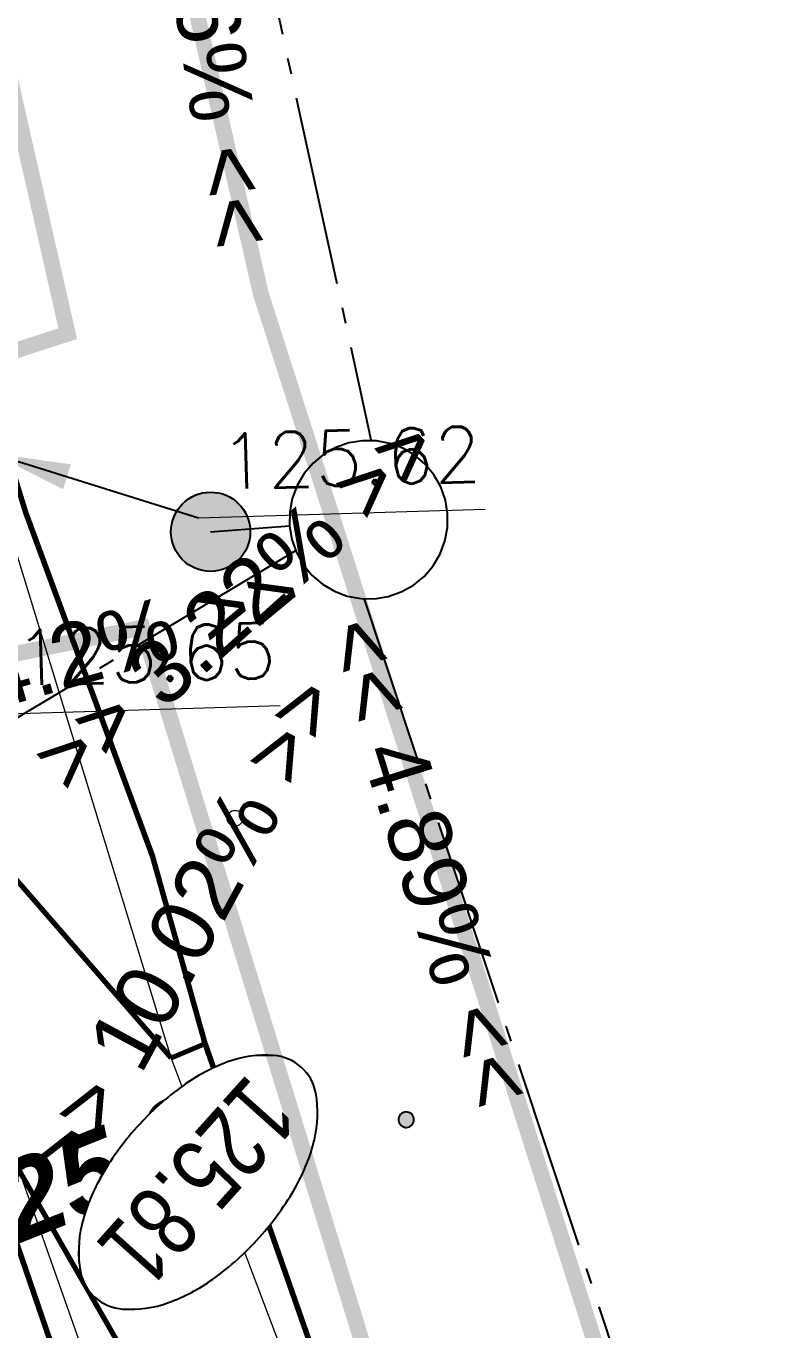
# Model space of a CAD drawing. Header units: metres. Extents: x -2858 to 512, y -1995 to 1252.
# Drawn here: x -1169.79 to -1165.12, y -936.58 to -928.36 of the extents above; entities that cross this region are included whole.
import ezdxf
from ezdxf.enums import TextEntityAlignment as Align
from ezdxf.lldxf.tags import DXFTag

# ---------------------------------------------------------------- set-up
doc = ezdxf.new("R2010")
doc.units = ezdxf.units.M
doc.header["$PDMODE"] = 33
doc.header["$PDSIZE"] = 0.1
doc.linetypes.add('ECL-1', pattern=[1.51, 1.2, -0.155, 0, -0.155])
for name, color, linetype in [('&G_05_VU_02', 7, 'Continuous'), ('04-NIV-COT', 1, 'Continuous'), ('05.2-EP-TXT', 5, 'Continuous'), ('10-ECL-LUM', 32, 'Continuous'), ('10-ECL-TPC63x1', 32, 'ECL-1')]:
    doc.layers.add(name, color=color, linetype=linetype)
for name, color, linetype, lineweight, true_color in [('03-HCH-15x30-10cm', 7, 'Continuous', 0, 0xf696fd), ('Surface Projet - Textes - Altitudes', 7, 'Continuous', 0, 0x333399), ('Surface PROJET VOIRIE - Cotations - Cotation Points', 7, 'Continuous', 0, 0xc02000), ('Surface PROJET VOIRIE - Entrées en terre talus', 5, 'Continuous', 0, 0x0000ff), ("Surface PROJET VOIRIE - Réseaux d'écoulement", 7, 'Ligne écoulement', 70, 0x33cccc), ('Surface PROJET VOIRIE - Surfaces projet', 7, 'Continuous', 0, 0x333399), ('Surface PROJET VOIRIE - Textes - Altitudes', 7, 'Continuous', 0, 0x333399), ('Surface PROJET VOIRIE - Textes - Pente des côtés', 7, 'Continuous', 0, 0x333399), ('TERRAIN APRES TERR BAT - Points', 7, 'Continuous', 0, 0x808000)]:
    doc.layers.add(name, color=color, linetype=linetype, lineweight=lineweight, true_color=true_color)
doc.layers.add('04-NIV-MSQ', color=255, linetype='Continuous', lineweight=0)
doc.styles.add('Altitude Surfaces projet', font='arialbi.ttf', dxfattribs={"height": 0.5})
doc.styles.add('ARIAL', font='arial.ttf')
doc.styles.add('Cotation', font='romans.shx')
doc.styles.add('CoteHor.3', font='arial.ttf', dxfattribs={"height": 0.0017})
doc.styles.add('Mensura_Standard', font='arial.ttf', dxfattribs={"height": 1})
doc.styles.add('Pente Surfaces projet', font='arial.ttf', dxfattribs={"height": 0.4})
doc.styles.get("Standard").update_dxf_attribs({"font": 'arial.ttf'})
tags = doc.linetypes.add('Ligne écoulement', pattern='A,5,[">",Mensura_Standard,S=2,R=0,X=0,Y=-1],0', length=5).pattern_tags.tags
tags[13:14] = [DXFTag(74, 4), DXFTag(75, 0), DXFTag(340, '0'), DXFTag(46, 0.0), DXFTag(50, 0.0), DXFTag(44, 0.0), DXFTag(45, 0.0)]
doc.dimstyles.get("Standard").update_dxf_attribs({"dimtxt": 0.18, "dimasz": 0.18, "dimexe": 0.18, "dimexo": 0.0625, "dimgap": 0.09, "dimtad": 0, "dimtih": 1, "dimtoh": 1, "dimdec": 4, "dimzin": 0, "dimdsep": 46, "dimtxsty": 'Standard', "dimcen": 0.09, "dimadec": 0, "dimazin": 0, "dimtfac": 1, "dimtdec": 4, "dimtofl": 0, "dimtmove": 0, "dimatfit": 3, "dimfxl": 1, "dimtolj": 1, "dimtzin": 0, "dimarcsym": 0})

# ---------------------------------------------------------------- blocks, each defined once
blk = doc.blocks.new('ECL-LUM1')
at = {"true_color": 0xf8991e}
h = blk.add_hatch(color=30, dxfattribs=at)
h.dxf.hatch_style = 1
edge = h.paths.add_edge_path()
edge.add_arc((0, 0), 0.125, 0, 360)
at = {"color": 30, "true_color": 0xf8991e}
blk.add_circle((0, 0), 0.125, dxfattribs=at)
at = {"color": 30, "lineweight": 0, "true_color": 0xf8991e}
blk.add_wipeout([(0, 0.75), (-0.0434, 0.7462), (-0.0855, 0.7349), (-0.125, 0.7165), (-0.1607, 0.6915), (-0.1915, 0.6607), (-0.2165, 0.625), (-0.2349, 0.5855), (-0.2462, 0.5434), (-0.25, 0.5), (-0.2462, 0.4566), (-0.2349, 0.4145), (-0.2165, 0.375), (-0.1915, 0.3393), (-0.1607, 0.3085), (-0.125, 0.2835), (-0.0855, 0.2651), (-0.0434, 0.2538), (0, 0.25), (0.0434, 0.2538), (0.0855, 0.2651), (0.125, 0.2835), (0.1607, 0.3085), (0.1915, 0.3393), (0.2165, 0.375), (0.2349, 0.4145), (0.2462, 0.4566), (0.25, 0.5), (0.2462, 0.5434), (0.2349, 0.5855), (0.2165, 0.625), (0.1915, 0.6607), (0.1607, 0.6915), (0.125, 0.7165), (0.0855, 0.7349), (0.0434, 0.7462)], dxfattribs=at)
at = {"layer": '&G_05_VU_02'}
h = blk.add_hatch(dxfattribs=at)
h.set_pattern_fill('ANGLE', color=256)
h.set_pattern_definition([(0, (0, 0), (0, 6.985), [5.08, -1.905]), (90, (0, 0), (-6.985, 4e-16), [5.08, -1.905])])
h.paths.add_polyline_path([(0, 0.75), (-0.0434, 0.7462), (-0.0855, 0.7349), (-0.125, 0.7165), (-0.1607, 0.6915), (-0.1915, 0.6607), (-0.2165, 0.625), (-0.2349, 0.5855), (-0.2462, 0.5434), (-0.25, 0.5), (-0.2462, 0.4566), (-0.2349, 0.4145), (-0.2165, 0.375), (-0.1915, 0.3393), (-0.1607, 0.3085), (-0.125, 0.2835), (-0.0855, 0.2651), (-0.0434, 0.2538), (0, 0.25), (0.0434, 0.2538), (0.0855, 0.2651), (0.125, 0.2835), (0.1607, 0.3085), (0.1915, 0.3393), (0.2165, 0.375), (0.2349, 0.4145), (0.2462, 0.4566), (0.25, 0.5), (0.2462, 0.5434), (0.2349, 0.5855), (0.2165, 0.625), (0.1915, 0.6607), (0.1607, 0.6915), (0.125, 0.7165), (0.0855, 0.7349), (0.0434, 0.7462)])
at = {"color": 30, "true_color": 0xf8991e, "flags": 128}
blk.add_lwpolyline([(0, 0.75), (-0.0434, 0.7462), (-0.0855, 0.7349), (-0.125, 0.7165), (-0.1607, 0.6915), (-0.1915, 0.6607), (-0.2165, 0.625), (-0.2349, 0.5855), (-0.2462, 0.5434), (-0.25, 0.5), (-0.2462, 0.4566), (-0.2349, 0.4145), (-0.2165, 0.375), (-0.1915, 0.3393), (-0.1607, 0.3085), (-0.125, 0.2835), (-0.0855, 0.2651), (-0.0434, 0.2538), (0, 0.25), (0.0434, 0.2538), (0.0855, 0.2651), (0.125, 0.2835), (0.1607, 0.3085), (0.1915, 0.3393), (0.2165, 0.375), (0.2349, 0.4145), (0.2462, 0.4566), (0.25, 0.5), (0.2462, 0.5434), (0.2349, 0.5855), (0.2165, 0.625), (0.1915, 0.6607), (0.1607, 0.6915), (0.125, 0.7165), (0.0855, 0.7349), (0.0434, 0.7462)], close=True, dxfattribs=at)
blk.add_lwpolyline([(0, 0), (0, 0.25)], dxfattribs=at)
blk = doc.blocks.new('MENSURA_LEADER29', base_point=(-1126.6445, -953.2043))
at = {"layer": 'Surface PROJET VOIRIE - Cotations - Cotation Points'}
blk.add_line((-1126.6445, -953.2043), (-1124.8338, -953.2043), dxfattribs=at)
at = {"layer": 'Surface PROJET VOIRIE - Cotations - Cotation Points', "style": 'Cotation'}
blk.add_text('125.65', height=0.35, dxfattribs=at).set_placement((-1126.4987, -952.6793), align=Align.TOP_LEFT)
blk = doc.blocks.new('MENSURA_LEADER33', base_point=(-1125.3142, -952.0051))
at = {"layer": 'Surface PROJET VOIRIE - Cotations - Cotation Points'}
blk.add_line((-1125.3142, -952.0051), (-1123.5034, -952.0051), dxfattribs=at)
at = {"layer": 'Surface PROJET VOIRIE - Cotations - Cotation Points', "style": 'Cotation'}
blk.add_text('125.62', height=0.35, dxfattribs=at).set_placement((-1125.1684, -951.4801), align=Align.TOP_LEFT)
blk = doc.blocks.new('PENTE')
at = {"layer": 'Surface PROJET VOIRIE - Textes - Pente des côtés', "color": 24, "true_color": 0x993300, "style": 'Pente Surfaces projet'}
for s, rotation, p in [('<< 4.89% <<', 63.69845, (3052.458, -571.5685)), ('>> 4.2% >>', 152.34427, (3053.146, -574.0482)), ('<< 4.46% <<', 54.66929, (3049.7062, -576.4886))]:
    blk.add_text(s, height=0.4, rotation=rotation, dxfattribs=at).set_placement(p, align=Align.MIDDLE_CENTER)
at = {"layer": 'Surface PROJET VOIRIE - Textes - Pente des côtés', "color": 96, "true_color": 0x008000, "style": 'Pente Surfaces projet'}
for s, rotation, p in [('>> 10.02% >>', 197.95851, (3053.865, -572.3252)), ('>> 3.22% >>', 178.45294, (3052.2099, -573.5864))]:
    blk.add_text(s, height=0.4, rotation=rotation, dxfattribs=at).set_placement(p, align=Align.MIDDLE_CENTER)
blk = doc.blocks.new('ALTI')
at = {"layer": 'Surface PROJET VOIRIE - Textes - Altitudes', "color": 24, "true_color": 0x993300, "style": 'Altitude Surfaces projet'}
blk.add_text('125.81', height=0.5, rotation=153.58359, dxfattribs=at).set_placement((3585.8166, -863.1987), align=Align.MIDDLE_LEFT)
blk = doc.blocks.new('NIV-HG')
h = blk.add_hatch(color=256)
edge = h.paths.add_edge_path()
edge.add_arc((0.1, -0.1), 0.0187, 180, 360)
edge.add_arc((0.1, -0.1), 0.0187, 0, 180)
blk.add_lwpolyline([(0.0812, -0.1, 1), (0.1187, -0.1, 1)], format="xyb", close=True)
at = {"layer": '04-NIV-MSQ', "flags": 128}
blk.add_lwpolyline([(0.175, -0.375), (0.1811, -0.3387), (0.1985, -0.3063), (0.2379, -0.2654), (0.2848, -0.2336), (0.3404, -0.2087), (0.3988, -0.1915), (0.4739, -0.1791), (0.55, -0.175), (0.6261, -0.1791), (0.7012, -0.1915), (0.7596, -0.2087), (0.8152, -0.2336), (0.8621, -0.2654), (0.9015, -0.3063), (0.9189, -0.3387), (0.925, -0.375), (0.9189, -0.4113), (0.9015, -0.4437), (0.8621, -0.4846), (0.8152, -0.5164), (0.7596, -0.5413), (0.7012, -0.5585), (0.6261, -0.5709), (0.55, -0.575), (0.4739, -0.5709), (0.3988, -0.5585), (0.3404, -0.5413), (0.2848, -0.5164), (0.2379, -0.4846), (0.1985, -0.4437), (0.1811, -0.4113)], close=True, dxfattribs=at)
blk.add_wipeout([(0.175, -0.375), (0.1811, -0.3387), (0.1985, -0.3063), (0.2379, -0.2654), (0.2848, -0.2336), (0.3404, -0.2087), (0.3988, -0.1915), (0.4739, -0.1791), (0.55, -0.175), (0.6261, -0.1791), (0.7012, -0.1915), (0.7596, -0.2087), (0.8152, -0.2336), (0.8621, -0.2654), (0.9015, -0.3063), (0.9189, -0.3387), (0.925, -0.375), (0.9189, -0.4113), (0.9015, -0.4437), (0.8621, -0.4846), (0.8152, -0.5164), (0.7596, -0.5413), (0.7012, -0.5585), (0.6261, -0.5709), (0.55, -0.575), (0.4739, -0.5709), (0.3988, -0.5585), (0.3404, -0.5413), (0.2848, -0.5164), (0.2379, -0.4846), (0.1985, -0.4437), (0.1811, -0.4113)]).dxf.layer = '04-NIV-MSQ'
blk.add_lwpolyline([(0.175, -0.375, 0.166601), (0.1985, -0.4437, 0.105514), (0.2848, -0.5164, 0.068239), (0.3988, -0.5585, 0.054409), (0.55, -0.575, 0.054409), (0.7012, -0.5585, 0.068239), (0.8152, -0.5164, 0.105514), (0.9015, -0.4437, 0.166601), (0.925, -0.375, 0.166601), (0.9015, -0.3063, 0.105514), (0.8152, -0.2336, 0.068239), (0.7012, -0.1915, 0.054409), (0.55, -0.175, 0.054409), (0.3988, -0.1915, 0.068239), (0.2848, -0.2336, 0.105514), (0.1985, -0.3063, 0.166601)], format="xyb", close=True)
at = {"style": 'ARIAL', "width": 0.75}
blk.add_attdef('COTE', text='', height=0.175, dxfattribs=at).set_placement((0.55, -0.375), align=Align.MIDDLE_CENTER)
blk = doc.blocks.new('ASSAI')
at = {"layer": 'Surface PROJET VOIRIE - Entrées en terre talus', "flags": 128}
blk.add_lwpolyline([(1264.937, -316.0719), (1266.2047, -314.1969), (1266.6199, -313.667), (1266.7222, -313.4872), (1266.7732, -313.3978), (1266.8161, -313.3224), (1267.892, -311.5339), (1268.9727, -309.4937), (1269.6293, -308.4612), (1270.7078, -306.5053), (1271.001, -305.909), (1271.3422, -305.2235), (1271.3463, -305.2152), (1272.0287, -303.8442), (1272.0287, -303.8442), (1272.5414, -302.8142), (1272.9344, -302.0246), (1273.0344, -301.8236), (1276.8558, -295.5068)], dxfattribs=at)
at = {"layer": "Surface PROJET VOIRIE - Réseaux d'écoulement", "flags": 128}
for points in [[(1280.4433, -288.816), (1280.0953, -289.4332), (1279.4947, -290.3826), (1278.6505, -291.8398), (1277.9557, -293.2593), (1276.8558, -295.5068), (1273.1532, -301.6272), (1273.0344, -301.8236), (1272.9344, -302.0246), (1272.5414, -302.8142), (1272.0287, -303.8442), (1272.0287, -303.8442), (1271.3463, -305.2152), (1271.3422, -305.2235), (1271.001, -305.909), (1270.7078, -306.5053), (1269.6293, -308.4612), (1268.9727, -309.4937), (1267.892, -311.5339), (1266.8161, -313.3224)], [(1279.1138, -294.1626), (1277.9606, -296.3128), (1273.6852, -302.2418), (1272.7467, -303.5433), (1271.0066, -308.8103), (1271.1441, -308.8989)], [(1279.4823, -296.8078), (1278.3938, -296.3991), (1278.3938, -296.3991), (1278.3938, -296.3991), (1277.6935, -297.6828), (1277.361, -297.7025), (1275.8175, -300.4926), (1274.5444, -302.8185), (1271.1441, -308.8989), (1269.6619, -311.5619)], [(1269.8388, -308.5605), (1269.6293, -308.4612)], [(1269.8388, -308.5605), (1269.4464, -311.6842), (1269.6647, -311.5672), (1269.6619, -311.5619)]]:
    blk.add_lwpolyline(points, dxfattribs=at)
at = {"layer": 'Surface PROJET VOIRIE - Surfaces projet', "flags": 128}
for points in [[(1277.0692, -295.61), (1273.2745, -301.9457), (1269.8388, -308.5605), (1268.0058, -311.5989), (1265.0249, -316.1232), (1259.6423, -324.3357), (1256.2526, -329.3255), (1257.4022, -330.0041), (1260.8014, -324.9026), (1265.9577, -316.7984), (1268.5535, -313.4187), (1275.2743, -316.8943)], [(1279.0381, -314.6536), (1272.4744, -311.0508), (1271.6104, -312.778), (1269.7378, -311.7033), (1269.4464, -311.6842), (1271.0066, -308.8103), (1274.3457, -302.7181)]]:
    blk.add_lwpolyline(points, dxfattribs=at)
at = {"layer": 'TERRAIN APRES TERR BAT - Points'}
blk.add_point((1268.4455, -309.2689), dxfattribs=at)
at = {"layer": 'Surface PROJET VOIRIE - Cotations - Cotation Points', "rotation": 133.5650505867652}
for name, p in [('MENSURA_LEADER33', (1267.1874, -310.7051)), ('MENSURA_LEADER29', (1268.9732, -310.8426))]:
    blk.add_blockref(name, p, dxfattribs=at)
at = {"layer": 'Surface PROJET VOIRIE - Textes - Altitudes', "color": 105, "true_color": 0x339966, "style": 'CoteHor.3'}
for s, p in [('125.66', (1269.6296, -308.4609)), ('125.58', (1268.9731, -309.4934)), ('125.56', (1267.8924, -311.5336))]:
    blk.add_text(s, height=0.0017, rotation=133.56505, dxfattribs=at).set_placement(p, align=Align.TOP_LEFT)
at = {"layer": 'Surface PROJET VOIRIE - Textes - Altitudes', "color": 24, "true_color": 0x993300, "style": 'CoteHor.3'}
blk.add_text('125.81', height=0.0017, rotation=150.72567, dxfattribs=at).set_placement((1269.8478, -308.5656), align=Align.MIDDLE_LEFT)
at = {"layer": 'Surface PROJET VOIRIE - Cotations - Cotation Points', "linetype": 'Continuous', "lineweight": 0}
blk.add_leader([(1267.7545, -311.9507), (1267.1874, -310.7051)], dimstyle='Standard', override={"dimasz": 0.5}, dxfattribs=at)

msp = doc.modelspace()

# ---------------------------------------------------------------- linework, layer by layer
at = {"layer": '10-ECL-TPC63x1', "color": 9, "true_color": 0xd19cc7, "flags": 128}
for points in [[(-1156.1144, -906.4148), (-1172.5146, -910.9521), (-1170.0908, -919.6277), (-1167.5364, -931.3332), (-1176.2169, -936.5409)], [(-1167.6988, -931.8514), (-1163.5273, -944.4201), (-1158.4778, -959.9567), (-1161.5069, -961.1409), (-1166.4006, -963.2083), (-1169.5559, -963.3838), (-1176.4343, -965.8687), (-1176.224, -967.9828)]]:
    msp.add_lwpolyline(points, dxfattribs=at)

# ---------------------------------------------------------------- next in the draw order: block references
at = {"layer": '10-ECL-LUM', "color": 254, "true_color": 0xffffc1, "xscale": 2, "yscale": 2, "zscale": 2, "rotation": 274.3838452275853}
msp.add_blockref('ECL-LUM1', (-1168.6282, -931.5464), dxfattribs=at)

# ---------------------------------------------------------------- next in the draw order: block references
at = {"layer": '05.2-EP-TXT', "rotation": 228.1617603435354}
msp.add_blockref('ASSAI', (-91.9684, -194.614), dxfattribs=at)

# ---------------------------------------------------------------- next in the draw order: linework, layer by layer
at = {"layer": '03-HCH-15x30-10cm', "const_width": 0.1, "flags": 128}
msp.add_lwpolyline([(-1173.9021, -911.0089), (-1169.5296, -930.2963), (-1176.9049, -932.6851), (-1177.263, -931.6452)], dxfattribs=at)

# ---------------------------------------------------------------- next in the draw order: block references
at = {"layer": 'Surface Projet - Textes - Altitudes', "rotation": 228.1617603435354}
msp.add_blockref('ALTI', (1864.6589, 1159.8136), dxfattribs=at)

# ---------------------------------------------------------------- next in the draw order: block references
at = {"layer": '04-NIV-COT', "xscale": 2.600000000000001, "yscale": 2.600000000000001, "zscale": 2.600000000000001, "rotation": 228.1617603435354}
msp.add_blockref('NIV-HG', (-1167.0266, -935.2352), dxfattribs=at).add_auto_attribs({'COTE': '125.81'})

# ---------------------------------------------------------------- next in the draw order: linework, layer by layer
at = {"layer": '03-HCH-15x30-10cm', "const_width": 0.1, "flags": 128}
for points in [[(-1172.7278, -910.6763), (-1168.3113, -930.044), (-1167.9447, -931.1892), (-1158.2336, -961.7058)], [(-1171.4015, -932.6342), (-1169.0586, -932.1507), (-1160.3632, -960.422), (-1166.483, -962.588), (-1167.0128, -960.9119), (-1168.6812, -961.4176), (-1168.9901, -960.5395)]]:
    msp.add_lwpolyline(points, dxfattribs=at)

# ---------------------------------------------------------------- next in the draw order: block references
at = {"layer": 'Surface PROJET VOIRIE - Textes - Pente des côtés', "rotation": 223.6617603435353}
msp.add_blockref('PENTE', (1435.5899, 760.2993), dxfattribs=at)

doc.saveas('drawing.dxf')
